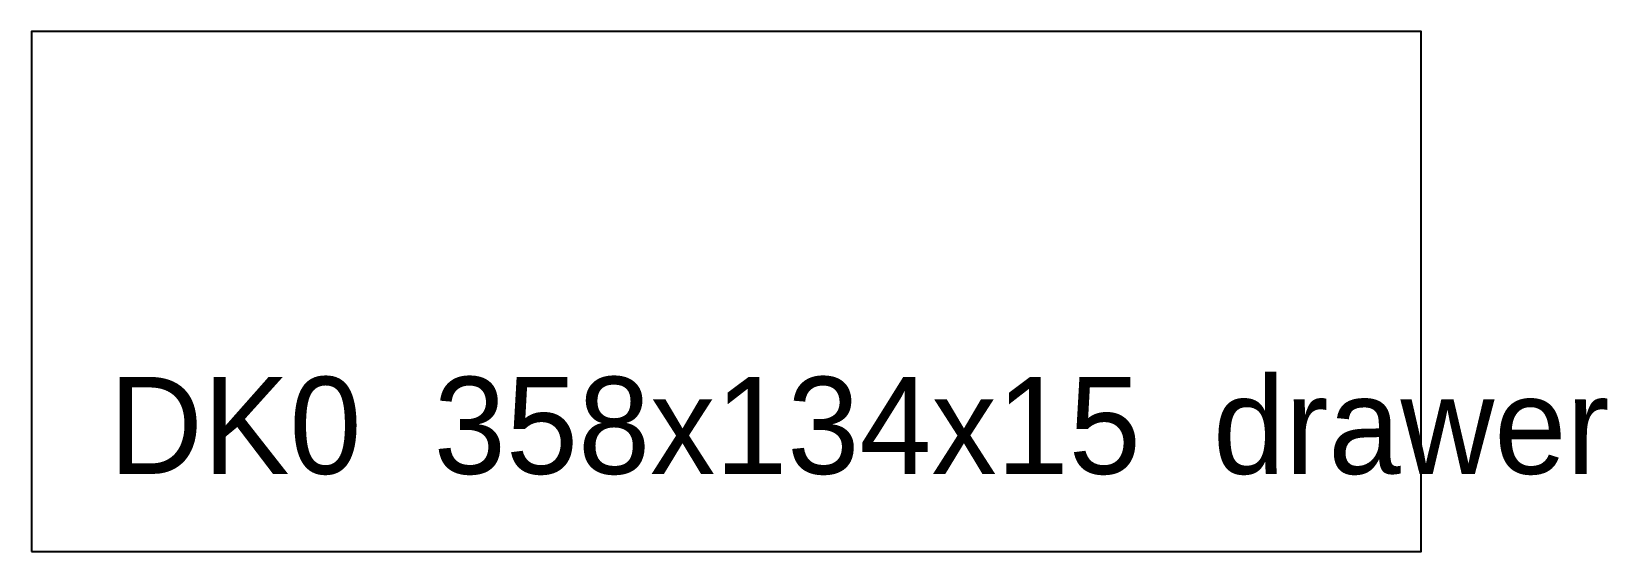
# Model space of a CAD drawing. Header units: millimetres. Extents: x 0 to 406, y 0 to 134.
import ezdxf

# ---------------------------------------------------------------- set-up
doc = ezdxf.new("R2010")
doc.units = ezdxf.units.MM
doc.layers.add('CUT', color=1, linetype='Continuous')
doc.layers.add('TEXT', color=7, linetype='Continuous')

msp = doc.modelspace()

# ---------------------------------------------------------------- linework, layer by layer
at = {"layer": 'CUT'}
msp.add_lwpolyline([(0, 0), (358, 0), (358, 134), (0, 134)], close=True, dxfattribs=at)

# ---------------------------------------------------------------- texts
at = {"layer": 'TEXT'}
msp.add_text('DK0  358x134x15  drawer', height=25, dxfattribs=at).set_placement((20, 20))

doc.saveas('drawing.dxf')
